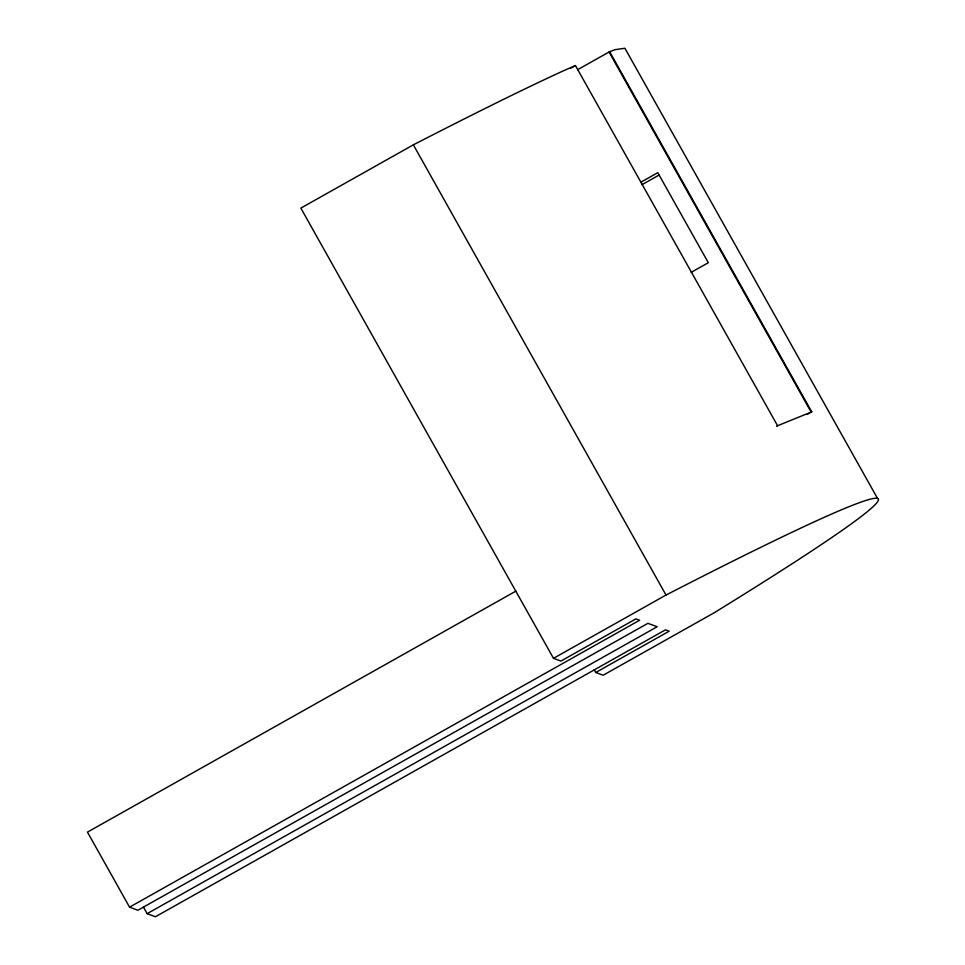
<?xml version="1.0" encoding="UTF-8"?>
<svg xmlns="http://www.w3.org/2000/svg" width="965" height="965" viewBox="0 0 965 965"><rect width="100%" height="100%" fill="white"/><g stroke="black" fill="none" stroke-linecap="round" stroke-linejoin="round"><path stroke-width="1.45" d="M577.565 69.733L609.627 51.688L811.746 411.862L777.573 425.734L575.454 65.56L563.536 70.759A835.135 29.143 -29.3 0 0 413.358 144.834L300.851 208.126L553.5 658.335L560.894 661.073L635.899 618.879L639.59 620.254L129.563 907.16L87.453 832.132L515.925 591.099M570.592 68.286L575.454 65.56M640.724 182.276L657.792 172.687L708.322 262.721L691.254 272.323M641.942 184.701L658.974 175.123M776.632 426.265L777.573 425.734M807.247 414.395L809.864 412.923M811.746 411.862L811.179 412.176L609.06 52.014M553.5 658.335L666.007 595.043A835.135 29.143 -29.3 0 1 714.064 612.847L603.161 675.235L595.767 672.496L594.295 669.867M143.495 907.197L147.126 913.674L657.153 626.755L647.913 623.33L137.874 910.248L129.563 907.16M595.767 672.496L669.167 631.207L665.476 629.831L155.437 916.75L147.126 913.674M609.627 51.688L615.079 49.685L624.898 48.25L877.547 498.471M413.358 144.834L666.007 595.043"/></g></svg>
